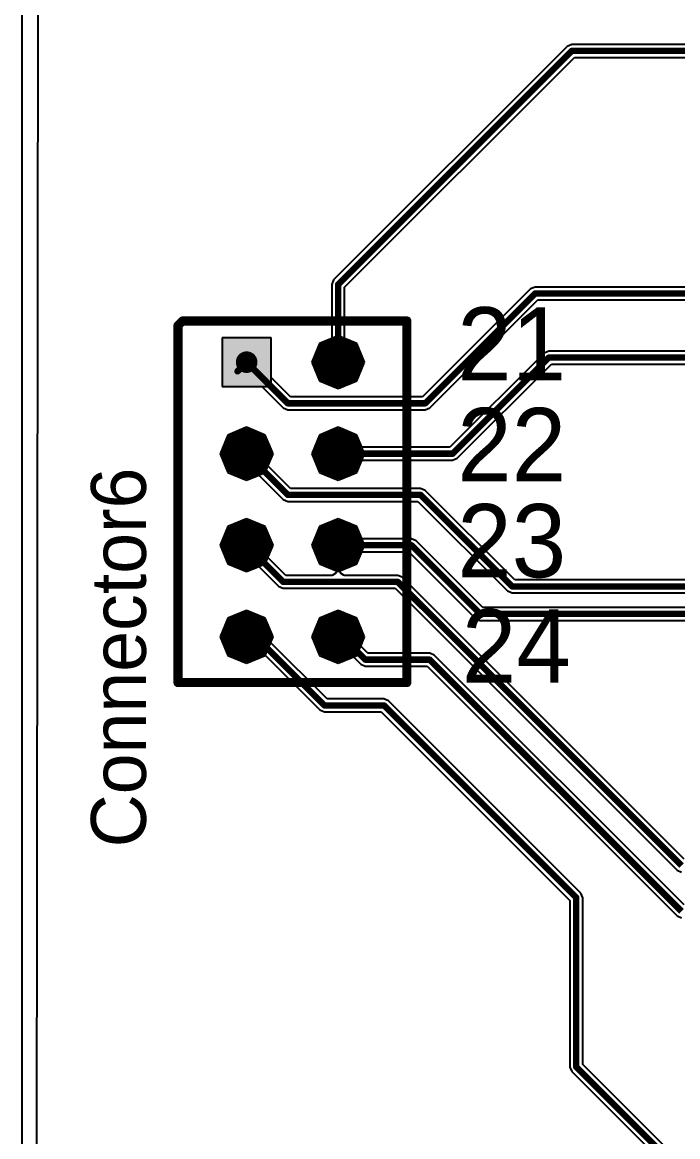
# Model space of a CAD drawing. Header units: millimetres. Extents: x 67 to 176, y 11 to 117.
# Drawn here: x 66.93 to 85.11, y 27.15 to 58.07 of the extents above; entities that cross this region are included whole.
import ezdxf

# ---------------------------------------------------------------- set-up
doc = ezdxf.new("R2010")
doc.units = ezdxf.units.MM
for name, color, linetype in [('BottomLayer', 5, 'Continuous'), ('BottomSolder', 6, 'Continuous'), ('MultiLayer', 9, 'Continuous'), ('PadHoleLayer', 156, 'Continuous'), ('TopLayer', 1, 'Continuous'), ('TopOverlay', 2, 'Continuous'), ('TopSolder', 216, 'Continuous')]:
    doc.layers.add(name, color=color, linetype=linetype)

# ---------------------------------------------------------------- blocks, each defined once
blk = doc.blocks.new('C_________12')
at = {"layer": 'BottomLayer', "const_width": 0.6}
for points in [[(2.24, 0, 1), (2.84, 0, 1)], [(-0.3, -2.54, 1), (0.3, -2.54, 1)], [(2.24, -2.54, 1), (2.84, -2.54, 1)], [(-0.3, -5.08, 1), (0.3, -5.08, 1)], [(2.24, -5.08, 1), (2.84, -5.08, 1)], [(-0.3, -7.62, 1), (0.3, -7.62, 1)], [(2.24, -7.62, 1), (2.84, -7.62, 1)]]:
    blk.add_lwpolyline(points, format="xyb", close=True, dxfattribs=at)
at = {"layer": 'BottomLayer'}
blk.add_solid([(-0.6, -0.6), (0.6, -0.6), (-0.6, 0.6), (0.6, 0.6)], dxfattribs=at)
at = {"layer": 'BottomSolder', "const_width": 0.702}
for points in [[(2.189, 0, 1), (2.891, 0, 1)], [(-0.351, -2.54, 1), (0.351, -2.54, 1)], [(2.189, -2.54, 1), (2.891, -2.54, 1)], [(-0.351, -5.08, 1), (0.351, -5.08, 1)], [(2.189, -5.08, 1), (2.891, -5.08, 1)], [(-0.351, -7.62, 1), (0.351, -7.62, 1)], [(2.189, -7.62, 1), (2.891, -7.62, 1)]]:
    blk.add_lwpolyline(points, format="xyb", close=True, dxfattribs=at)
at = {"layer": 'BottomSolder'}
blk.add_solid([(-0.702, -0.702), (0.702, -0.702), (-0.702, 0.702), (0.702, 0.702)], dxfattribs=at)
at = {"layer": 'MultiLayer', "const_width": 0.6}
for points in [[(2.24, 0, 1), (2.84, 0, 1)], [(-0.3, -2.54, 1), (0.3, -2.54, 1)], [(2.24, -2.54, 1), (2.84, -2.54, 1)], [(-0.3, -5.08, 1), (0.3, -5.08, 1)], [(2.24, -5.08, 1), (2.84, -5.08, 1)], [(-0.3, -7.62, 1), (0.3, -7.62, 1)], [(2.24, -7.62, 1), (2.84, -7.62, 1)]]:
    blk.add_lwpolyline(points, format="xyb", close=True, dxfattribs=at)
at = {"layer": 'MultiLayer'}
blk.add_solid([(-0.6, -0.6), (0.6, -0.6), (-0.6, 0.6), (0.6, 0.6)], dxfattribs=at)
at = {"layer": 'PadHoleLayer', "const_width": 0.3}
for points in [[(-0.15, 0, 1), (0.15, 0, 1)], [(2.39, 0, 1), (2.69, 0, 1)], [(-0.15, -2.54, 1), (0.15, -2.54, 1)], [(2.39, -2.54, 1), (2.69, -2.54, 1)], [(-0.15, -5.08, 1), (0.15, -5.08, 1)], [(2.39, -5.08, 1), (2.69, -5.08, 1)], [(-0.15, -7.62, 1), (0.15, -7.62, 1)], [(2.39, -7.62, 1), (2.69, -7.62, 1)]]:
    blk.add_lwpolyline(points, format="xyb", close=True, dxfattribs=at)
at = {"layer": 'TopLayer', "const_width": 0.6}
for points in [[(2.24, 0, 1), (2.84, 0, 1)], [(-0.3, -2.54, 1), (0.3, -2.54, 1)], [(2.24, -2.54, 1), (2.84, -2.54, 1)], [(-0.3, -5.08, 1), (0.3, -5.08, 1)], [(2.24, -5.08, 1), (2.84, -5.08, 1)], [(-0.3, -7.62, 1), (0.3, -7.62, 1)], [(2.24, -7.62, 1), (2.84, -7.62, 1)]]:
    blk.add_lwpolyline(points, format="xyb", close=True, dxfattribs=at)
at = {"layer": 'TopLayer'}
blk.add_solid([(-0.6, -0.6), (0.6, -0.6), (-0.6, 0.6), (0.6, 0.6)], dxfattribs=at)
at = {"layer": 'TopOverlay', "const_width": 0.254}
for points in [[(-1.905, 1.016), (-1.778, 1.143)], [(-1.778, 1.143), (4.445, 1.143)], [(4.445, -8.89), (4.445, 1.143)], [(-1.905, -8.89), (-1.905, 1.016)], [(-1.905, -8.89), (4.445, -8.89)]]:
    blk.add_lwpolyline(points, dxfattribs=at)
at = {"layer": 'TopOverlay', "const_width": 0.127}
for points in [[(-1.841, 1.143, 1), (-1.714, 1.143, 1)], [(-1.841, 1.143, 1), (-1.714, 1.143, 1)], [(4.381, 1.143, 1), (4.508, 1.143, 1)], [(4.381, 1.143, 1), (4.508, 1.143, 1)], [(-1.968, 1.016, 1), (-1.841, 1.016, 1)], [(-1.968, 1.016, 1), (-1.841, 1.016, 1)], [(-1.968, -8.89, 1), (-1.841, -8.89, 1)], [(-1.968, -8.89, 1), (-1.841, -8.89, 1)], [(4.381, -8.89, 1), (4.508, -8.89, 1)], [(4.381, -8.89, 1), (4.508, -8.89, 1)]]:
    blk.add_lwpolyline(points, format="xyb", close=True, dxfattribs=at)
at = {"layer": 'TopSolder', "const_width": 0.702}
for points in [[(2.189, 0, 1), (2.891, 0, 1)], [(-0.351, -2.54, 1), (0.351, -2.54, 1)], [(2.189, -2.54, 1), (2.891, -2.54, 1)], [(-0.351, -5.08, 1), (0.351, -5.08, 1)], [(2.189, -5.08, 1), (2.891, -5.08, 1)], [(-0.351, -7.62, 1), (0.351, -7.62, 1)], [(2.189, -7.62, 1), (2.891, -7.62, 1)]]:
    blk.add_lwpolyline(points, format="xyb", close=True, dxfattribs=at)
at = {"layer": 'TopSolder'}
blk.add_solid([(-0.702, -0.702), (0.702, -0.702), (-0.702, 0.702), (0.702, 0.702)], dxfattribs=at)

msp = doc.modelspace()

# ---------------------------------------------------------------- linework, layer by layer
at = {"layer": 'BottomLayer'}
for p, q in [((66.929, 11.811), (66.929, 116.078)), ((73.828, 49.317), (72.476, 49.317)), ((72.476, 49.317), (72.476, 47.965)), ((73.828, 47.965), (73.828, 49.317)), ((75.692, 49.373), (75.174, 49.159)), ((76.21, 49.159), (75.692, 49.373)), ((75.174, 49.159), (74.96, 48.641)), ((76.424, 48.641), (76.21, 49.159)), ((74.96, 48.641), (75.174, 48.123)), ((76.21, 48.123), (76.424, 48.641)), ((72.476, 47.965), (73.828, 47.965)), ((75.174, 48.123), (75.692, 47.909)), ((75.692, 47.909), (76.21, 48.123)), ((73.152, 46.833), (72.634, 46.619)), ((73.67, 46.619), (73.152, 46.833)), ((75.692, 46.833), (75.174, 46.619)), ((76.21, 46.619), (75.692, 46.833)), ((72.634, 46.619), (72.42, 46.101)), ((73.884, 46.101), (73.67, 46.619)), ((75.174, 46.619), (74.96, 46.101)), ((76.424, 46.101), (76.21, 46.619)), ((72.42, 46.101), (72.634, 45.583)), ((73.67, 45.583), (73.884, 46.101)), ((74.96, 46.101), (75.174, 45.583)), ((76.21, 45.583), (76.424, 46.101)), ((72.634, 45.583), (73.152, 45.369)), ((73.152, 45.369), (73.67, 45.583)), ((75.174, 45.583), (75.692, 45.369)), ((75.692, 45.369), (76.21, 45.583)), ((73.152, 44.293), (72.634, 44.079)), ((73.67, 44.079), (73.152, 44.293)), ((75.692, 44.293), (75.174, 44.079)), ((76.21, 44.079), (75.692, 44.293)), ((72.634, 44.079), (72.42, 43.561)), ((73.884, 43.561), (73.67, 44.079)), ((75.174, 44.079), (74.96, 43.561)), ((76.424, 43.561), (76.21, 44.079)), ((72.42, 43.561), (72.634, 43.043)), ((73.67, 43.043), (73.884, 43.561)), ((74.96, 43.561), (75.174, 43.043)), ((76.21, 43.043), (76.424, 43.561)), ((72.634, 43.043), (73.152, 42.829)), ((73.152, 42.829), (73.67, 43.043)), ((75.174, 43.043), (75.692, 42.829)), ((75.692, 42.829), (76.21, 43.043)), ((73.152, 41.753), (72.634, 41.539)), ((73.67, 41.539), (73.152, 41.753)), ((75.692, 41.753), (75.174, 41.539)), ((76.21, 41.539), (75.692, 41.753)), ((72.634, 41.539), (72.42, 41.021)), ((73.884, 41.021), (73.67, 41.539)), ((75.174, 41.539), (74.96, 41.021)), ((76.424, 41.021), (76.21, 41.539)), ((72.42, 41.021), (72.634, 40.503)), ((73.67, 40.503), (73.884, 41.021)), ((74.96, 41.021), (75.174, 40.503)), ((76.21, 40.503), (76.424, 41.021)), ((72.634, 40.503), (73.152, 40.289)), ((73.152, 40.289), (73.67, 40.503)), ((75.174, 40.503), (75.692, 40.289)), ((75.692, 40.289), (76.21, 40.503))]:
    msp.add_line(p, q, dxfattribs=at)
at = {"layer": 'TopLayer'}
for p, q in [((67.31, 11.393), (67.437, 116.586)), ((82.043, 57.403), (75.566, 50.926)), ((82.169, 57.456), (82.043, 57.403)), ((87.884, 57.456), (82.169, 57.456)), ((75.871, 50.726), (82.243, 57.098)), ((82.243, 57.098), (87.81, 57.098)), ((75.566, 50.926), (75.513, 50.8)), ((75.513, 50.8), (75.513, 49.299)), ((75.871, 49.299), (75.871, 50.726)), ((81.153, 50.725), (81.027, 50.672)), ((88.445, 50.725), (81.153, 50.725)), ((81.027, 50.672), (78.031, 47.677)), ((78.231, 47.372), (81.227, 50.367)), ((81.227, 50.367), (88.519, 50.367)), ((73.828, 49.317), (72.476, 49.317)), ((72.476, 49.317), (72.476, 47.965)), ((73.828, 48.218), (73.828, 49.317)), ((75.513, 49.299), (75.174, 49.159)), ((76.21, 49.159), (75.871, 49.299)), ((75.174, 49.159), (74.96, 48.641)), ((76.424, 48.641), (76.21, 49.159)), ((81.408, 48.894), (78.793, 46.28)), ((81.534, 48.947), (81.408, 48.894)), ((89.789, 48.947), (81.534, 48.947)), ((74.96, 48.641), (75.174, 48.123)), ((76.21, 48.123), (76.424, 48.641)), ((78.993, 45.975), (81.608, 48.589)), ((81.608, 48.589), (89.715, 48.589)), ((72.476, 47.965), (73.575, 47.965)), ((73.575, 47.965), (74.169, 47.372)), ((74.369, 47.677), (73.828, 48.218)), ((75.174, 48.123), (75.692, 47.909)), ((75.692, 47.909), (76.21, 48.123)), ((78.031, 47.677), (74.369, 47.677)), ((74.169, 47.372), (74.295, 47.319)), ((74.295, 47.319), (78.105, 47.319)), ((78.105, 47.319), (78.231, 47.372)), ((73.152, 46.833), (72.634, 46.619)), ((73.67, 46.619), (73.152, 46.833)), ((75.692, 46.833), (75.174, 46.619)), ((76.21, 46.619), (75.692, 46.833)), ((72.634, 46.619), (72.42, 46.101)), ((73.884, 46.101), (73.67, 46.619)), ((75.174, 46.619), (74.96, 46.101)), ((76.35, 46.28), (76.21, 46.619)), ((72.42, 46.101), (72.634, 45.583)), ((73.744, 45.762), (73.884, 46.101)), ((74.96, 46.101), (75.174, 45.583)), ((78.793, 46.28), (76.35, 46.28)), ((76.21, 45.583), (76.35, 45.922)), ((76.35, 45.922), (78.867, 45.922)), ((78.867, 45.922), (78.993, 45.975)), ((72.634, 45.583), (73.152, 45.369)), ((73.152, 45.369), (73.491, 45.509)), ((73.491, 45.509), (74.169, 44.832)), ((74.369, 45.137), (73.744, 45.762)), ((75.174, 45.583), (75.692, 45.369)), ((75.692, 45.369), (76.21, 45.583)), ((77.978, 45.137), (74.369, 45.137)), ((78.104, 45.084), (77.978, 45.137)), ((80.592, 42.597), (78.104, 45.084)), ((74.169, 44.832), (74.295, 44.779)), ((74.295, 44.779), (77.904, 44.779)), ((77.904, 44.779), (80.392, 42.292)), ((73.152, 44.293), (72.634, 44.079)), ((73.67, 44.079), (73.152, 44.293)), ((75.692, 44.293), (75.174, 44.079)), ((76.21, 44.079), (75.692, 44.293)), ((72.634, 44.079), (72.42, 43.561)), ((73.884, 43.561), (73.67, 44.079)), ((75.174, 44.079), (74.96, 43.561)), ((76.35, 43.74), (76.21, 44.079)), ((77.724, 43.74), (76.35, 43.74)), ((77.85, 43.687), (77.724, 43.74)), ((79.703, 41.835), (77.85, 43.687)), ((72.42, 43.561), (72.634, 43.043)), ((73.744, 43.222), (73.884, 43.561)), ((74.96, 43.561), (75.174, 43.043)), ((76.21, 43.043), (76.35, 43.382)), ((76.35, 43.382), (77.65, 43.382)), ((77.65, 43.382), (79.503, 41.53)), ((72.634, 43.043), (73.152, 42.829)), ((74.242, 42.724), (73.744, 43.222)), ((75.174, 43.043), (75.626, 42.857)), ((75.758, 42.857), (76.21, 43.043)), ((73.152, 42.829), (73.491, 42.969)), ((73.491, 42.969), (74.042, 42.419)), ((75.527, 42.724), (74.242, 42.724)), ((75.627, 42.788), (75.527, 42.724)), ((75.626, 42.857), (75.64, 42.851)), ((75.64, 42.851), (75.627, 42.788)), ((75.627, 42.788), (75.627, 42.788)), ((75.627, 42.788), (75.627, 42.788)), ((75.744, 42.851), (75.758, 42.857)), ((75.757, 42.788), (75.744, 42.851)), ((75.857, 42.724), (75.757, 42.788)), ((75.757, 42.788), (75.757, 42.788)), ((75.757, 42.788), (75.757, 42.788)), ((77.343, 42.724), (75.857, 42.724)), ((77.469, 42.671), (77.343, 42.724)), ((74.042, 42.419), (74.168, 42.366)), ((74.168, 42.366), (77.269, 42.366)), ((77.269, 42.366), (85.091, 34.545)), ((85.291, 34.85), (77.469, 42.671)), ((87.319, 42.597), (80.592, 42.597)), ((80.392, 42.292), (80.518, 42.239)), ((80.518, 42.239), (87.393, 42.239)), ((73.152, 41.753), (72.634, 41.539)), ((73.67, 41.539), (73.152, 41.753)), ((75.692, 41.753), (75.174, 41.539)), ((76.21, 41.539), (75.692, 41.753)), ((89.027, 41.835), (79.703, 41.835)), ((72.634, 41.539), (72.42, 41.021)), ((73.884, 41.021), (73.67, 41.539)), ((75.174, 41.539), (74.96, 41.021)), ((76.424, 41.021), (76.21, 41.539)), ((79.503, 41.53), (79.629, 41.477)), ((79.629, 41.477), (88.953, 41.477)), ((72.42, 41.021), (72.634, 40.503)), ((73.818, 40.862), (73.884, 41.021)), ((75.385, 39.295), (73.818, 40.862)), ((74.96, 41.021), (75.174, 40.503)), ((76.318, 40.765), (76.424, 41.021)), ((76.518, 40.565), (76.318, 40.765)), ((78.232, 40.565), (76.518, 40.565)), ((78.358, 40.512), (78.232, 40.565)), ((85.291, 33.58), (78.358, 40.512)), ((72.634, 40.503), (73.152, 40.289)), ((73.152, 40.289), (73.67, 40.503)), ((73.67, 40.503), (73.671, 40.504)), ((73.671, 40.504), (75.185, 38.99)), ((75.174, 40.503), (75.692, 40.289)), ((75.692, 40.289), (76.114, 40.464)), ((76.114, 40.464), (76.318, 40.26)), ((76.318, 40.26), (76.444, 40.207)), ((76.444, 40.207), (78.158, 40.207)), ((78.158, 40.207), (85.091, 33.275)), ((76.962, 39.295), (75.385, 39.295)), ((77.088, 39.242), (76.962, 39.295)), ((75.185, 38.99), (75.311, 38.937)), ((82.422, 33.908), (77.088, 39.242)), ((75.311, 38.937), (76.888, 38.937)), ((76.888, 38.937), (82.117, 33.708)), ((85.091, 34.545), (85.217, 34.492)), ((82.117, 33.708), (82.117, 29.083)), ((82.475, 33.782), (82.422, 33.908)), ((82.475, 29.157), (82.475, 33.782)), ((85.091, 33.275), (85.217, 33.222)), ((82.117, 29.083), (82.17, 28.957)), ((84.783, 26.849), (82.475, 29.157)), ((82.17, 28.957), (84.583, 26.544))]:
    msp.add_line(p, q, dxfattribs=at)
at = {"layer": 'TopLayer', "const_width": 0.178}
for points in [[(75.692, 50.8), (82.169, 57.277)], [(82.169, 57.277), (87.884, 57.277)], [(75.692, 48.641), (75.692, 50.8)], [(78.105, 47.498), (81.153, 50.546)], [(81.153, 50.546), (88.519, 50.546)], [(72.898, 48.387), (73.152, 48.641)], [(73.152, 48.641), (74.295, 47.498)], [(78.867, 46.101), (81.534, 48.768)], [(81.534, 48.768), (89.789, 48.768)], [(74.295, 47.498), (78.105, 47.498)], [(73.152, 46.101), (74.295, 44.958)], [(75.692, 46.101), (78.867, 46.101)], [(74.295, 44.958), (77.978, 44.958)], [(77.978, 44.958), (80.518, 42.418)], [(73.152, 43.561), (74.168, 42.545)], [(75.692, 43.561), (77.724, 43.561)], [(77.724, 43.561), (79.629, 41.656)], [(74.168, 42.545), (77.343, 42.545)], [(77.343, 42.545), (85.217, 34.671)], [(80.518, 42.418), (87.393, 42.418)], [(79.629, 41.656), (89.027, 41.656)], [(73.152, 41.021), (73.406, 41.021)], [(73.406, 41.021), (75.311, 39.116)], [(75.692, 41.021), (75.809, 41.021)], [(75.809, 41.021), (76.444, 40.386)], [(76.444, 40.386), (78.232, 40.386)], [(78.232, 40.386), (85.217, 33.401)], [(75.311, 39.116), (76.962, 39.116)], [(76.962, 39.116), (82.296, 33.782)], [(82.296, 29.083), (82.296, 33.782)], [(82.296, 29.083), (84.709, 26.67)]]:
    msp.add_lwpolyline(points, dxfattribs=at)
at = {"layer": 'TopLayer', "const_width": 0.0889}
for points in [[(82.125, 57.277, 1), (82.213, 57.277, 1)], [(82.125, 57.277, 1), (82.213, 57.277, 1)], [(75.648, 50.8, 1), (75.736, 50.8, 1)], [(75.648, 50.8, 1), (75.736, 50.8, 1)], [(81.109, 50.546, 1), (81.197, 50.546, 1)], [(81.109, 50.546, 1), (81.197, 50.546, 1)], [(73.108, 48.641, 1), (73.196, 48.641, 1)], [(73.108, 48.641, 1), (73.196, 48.641, 1)], [(75.648, 48.641, 1), (75.736, 48.641, 1)], [(81.49, 48.768, 1), (81.578, 48.768, 1)], [(81.49, 48.768, 1), (81.578, 48.768, 1)], [(72.854, 48.387, 1), (72.942, 48.387, 1)], [(74.251, 47.498, 1), (74.339, 47.498, 1)], [(74.251, 47.498, 1), (74.339, 47.498, 1)], [(78.061, 47.498, 1), (78.149, 47.498, 1)], [(78.061, 47.498, 1), (78.149, 47.498, 1)], [(73.108, 46.101, 1), (73.196, 46.101, 1)], [(75.648, 46.101, 1), (75.736, 46.101, 1)], [(78.823, 46.101, 1), (78.911, 46.101, 1)], [(78.823, 46.101, 1), (78.911, 46.101, 1)], [(74.251, 44.958, 1), (74.339, 44.958, 1)], [(74.251, 44.958, 1), (74.339, 44.958, 1)], [(77.934, 44.958, 1), (78.022, 44.958, 1)], [(77.934, 44.958, 1), (78.022, 44.958, 1)], [(73.108, 43.561, 1), (73.196, 43.561, 1)], [(75.648, 43.561, 1), (75.736, 43.561, 1)], [(77.68, 43.561, 1), (77.768, 43.561, 1)], [(77.68, 43.561, 1), (77.768, 43.561, 1)], [(74.124, 42.545, 1), (74.212, 42.545, 1)], [(74.124, 42.545, 1), (74.212, 42.545, 1)], [(77.299, 42.545, 1), (77.387, 42.545, 1)], [(77.299, 42.545, 1), (77.387, 42.545, 1)], [(80.474, 42.418, 1), (80.562, 42.418, 1)], [(80.474, 42.418, 1), (80.562, 42.418, 1)], [(79.585, 41.656, 1), (79.673, 41.656, 1)], [(79.585, 41.656, 1), (79.673, 41.656, 1)], [(73.108, 41.021, 1), (73.196, 41.021, 1)], [(73.362, 41.021, 1), (73.45, 41.021, 1)], [(73.362, 41.021, 1), (73.45, 41.021, 1)], [(75.648, 41.021, 1), (75.736, 41.021, 1)], [(75.765, 41.021, 1), (75.854, 41.021, 1)], [(75.765, 41.021, 1), (75.854, 41.021, 1)], [(76.4, 40.386, 1), (76.489, 40.386, 1)], [(76.4, 40.386, 1), (76.489, 40.386, 1)], [(78.188, 40.386, 1), (78.276, 40.386, 1)], [(78.188, 40.386, 1), (78.276, 40.386, 1)], [(75.267, 39.116, 1), (75.355, 39.116, 1)], [(75.267, 39.116, 1), (75.355, 39.116, 1)], [(76.918, 39.116, 1), (77.006, 39.116, 1)], [(76.918, 39.116, 1), (77.006, 39.116, 1)], [(82.252, 33.782, 1), (82.34, 33.782, 1)], [(82.252, 33.782, 1), (82.34, 33.782, 1)], [(82.252, 29.083, 1), (82.34, 29.083, 1)], [(82.252, 29.083, 1), (82.34, 29.083, 1)]]:
    msp.add_lwpolyline(points, format="xyb", close=True, dxfattribs=at)

# ---------------------------------------------------------------- block references
msp.add_blockref('C_________12', (73.152, 48.641))

# ---------------------------------------------------------------- texts
at = {"layer": 'TopOverlay'}
for s, p in [('21', (78.994, 48.133)), ('22', (78.994, 45.339)), ('23', (78.994, 42.672)), ('24', (79.121, 39.751))]:
    msp.add_text(s, height=2.032, dxfattribs=at).set_placement(p)
msp.add_text('Connector6', height=1.524, rotation=90, dxfattribs=at).set_placement((70.358, 35.179))

doc.saveas('drawing.dxf')
